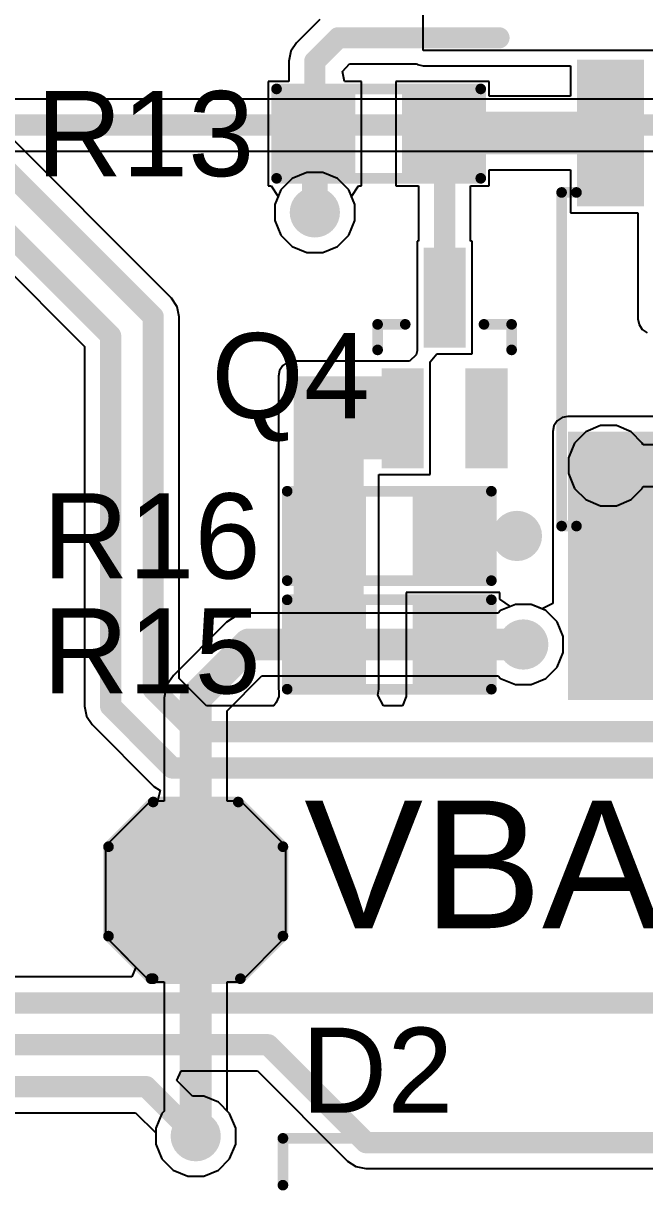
# Model space of a CAD drawing. Header units: millimetres. Extents: x 0 to 215, y 0 to 215.
# Drawn here: x 2.369 to 2.661, y 2.41 to 2.958 of the extents above; entities that cross this region are included whole.
import ezdxf

# ---------------------------------------------------------------- set-up
doc = ezdxf.new("R2010")
doc.units = ezdxf.units.MM
doc.header["$MEASUREMENT"] = 0
for name, color, linetype in [('BottomLayer', 5, 'Continuous'), ('BottomSolder', 6, 'Continuous'), ('MultiLayer', 9, 'Continuous'), ('PadHoleLayer', 156, 'Continuous'), ('TopLayer', 1, 'Continuous'), ('TopOverlay', 2, 'Continuous'), ('TopPaste', 8, 'Continuous'), ('TopSolder', 216, 'Continuous'), ('ViaHoleLayer', 16, 'Continuous')]:
    doc.layers.add(name, color=color, linetype=linetype)
doc.styles.add('Arial', font='', dxfattribs={"height": 0.2})
doc.styles.get('Arial').set_extended_font_data('Arial')

# ---------------------------------------------------------------- blocks, each defined once
blk = doc.blocks.new('R___0603_65')
at = {"layer": 'TopLayer'}
for points in [[(-0.015, 0.0175), (-0.015, -0.0175), (-0.045, -0.0175), (-0.045, 0.0175)], [(0.045, 0.0175), (0.045, -0.0175), (0.015, -0.0175), (0.015, 0.0175)]]:
    blk.add_hatch(color=1, dxfattribs=at).paths.add_polyline_path(points)
at = {"layer": 'TopPaste'}
for points in [[(-0.015, 0.0175), (-0.015, -0.0175), (-0.045, -0.0175), (-0.045, 0.0175)], [(0.045, 0.0175), (0.045, -0.0175), (0.015, -0.0175), (0.015, 0.0175)]]:
    blk.add_hatch(color=8, dxfattribs=at).paths.add_polyline_path(points)
at = {"layer": 'TopSolder'}
for points in [[(-0.011, 0.0215), (-0.011, -0.0215), (-0.049, -0.0215), (-0.049, 0.0215)], [(0.049, 0.0215), (0.049, -0.0215), (0.011, -0.0215), (0.011, 0.0215)]]:
    blk.add_hatch(color=216, dxfattribs=at).paths.add_polyline_path(points)
at = {"layer": 'TopOverlay', "const_width": 0.005}
for points in [[(-0.048, 0.021), (0.048, 0.021)], [(-0.048, -0.021), (-0.048, 0.021)], [(0.048, -0.021), (0.048, 0.021)], [(-0.048, -0.021), (0.048, -0.021)]]:
    blk.add_lwpolyline(points, dxfattribs=at)
at = {"layer": 'TopOverlay', "const_width": 0.0025}
for points in [[(-0.04925, 0.021, 1), (-0.04675, 0.021, 1)], [(-0.04925, 0.021, 1), (-0.04675, 0.021, 1)], [(0.04675, 0.021, 1), (0.04925, 0.021, 1)], [(0.04675, 0.021, 1), (0.04925, 0.021, 1)], [(-0.04925, -0.021, 1), (-0.04675, -0.021, 1)], [(-0.04925, -0.021, 1), (-0.04675, -0.021, 1)], [(0.04675, -0.021, 1), (0.04925, -0.021, 1)], [(0.04675, -0.021, 1), (0.04925, -0.021, 1)]]:
    blk.add_lwpolyline(points, format="xyb", close=True, dxfattribs=at)
blk = doc.blocks.new('R___0603_66')
at = {"layer": 'TopLayer'}
for points in [[(-0.015, 0.0175), (-0.015, -0.0175), (-0.045, -0.0175), (-0.045, 0.0175)], [(0.045, 0.0175), (0.045, -0.0175), (0.015, -0.0175), (0.015, 0.0175)]]:
    blk.add_hatch(color=1, dxfattribs=at).paths.add_polyline_path(points)
at = {"layer": 'TopPaste'}
for points in [[(-0.015, 0.0175), (-0.015, -0.0175), (-0.045, -0.0175), (-0.045, 0.0175)], [(0.045, 0.0175), (0.045, -0.0175), (0.015, -0.0175), (0.015, 0.0175)]]:
    blk.add_hatch(color=8, dxfattribs=at).paths.add_polyline_path(points)
at = {"layer": 'TopSolder'}
for points in [[(-0.011, 0.0215), (-0.011, -0.0215), (-0.049, -0.0215), (-0.049, 0.0215)], [(0.049, 0.0215), (0.049, -0.0215), (0.011, -0.0215), (0.011, 0.0215)]]:
    blk.add_hatch(color=216, dxfattribs=at).paths.add_polyline_path(points)
at = {"layer": 'TopOverlay', "const_width": 0.005}
for points in [[(0.048, 0.021), (-0.048, 0.021)], [(-0.048, 0.021), (-0.048, -0.021)], [(0.048, 0.021), (0.048, -0.021)], [(0.048, -0.021), (-0.048, -0.021)]]:
    blk.add_lwpolyline(points, dxfattribs=at)
at = {"layer": 'TopOverlay', "const_width": 0.0025}
for points in [[(-0.04925, 0.021, 1), (-0.04675, 0.021, 1)], [(-0.04925, 0.021, 1), (-0.04675, 0.021, 1)], [(0.04675, 0.021, 1), (0.04925, 0.021, 1)], [(0.04675, 0.021, 1), (0.04925, 0.021, 1)], [(-0.04925, -0.021, 1), (-0.04675, -0.021, 1)], [(-0.04925, -0.021, 1), (-0.04675, -0.021, 1)], [(0.04675, -0.021, 1), (0.04925, -0.021, 1)], [(0.04675, -0.021, 1), (0.04925, -0.021, 1)]]:
    blk.add_lwpolyline(points, format="xyb", close=True, dxfattribs=at)
blk = doc.blocks.new('R___0603_68')
at = {"layer": 'TopLayer'}
for points in [[(-0.015, 0.0175), (-0.015, -0.0175), (-0.045, -0.0175), (-0.045, 0.0175)], [(0.045, 0.0175), (0.045, -0.0175), (0.015, -0.0175), (0.015, 0.0175)]]:
    blk.add_hatch(color=1, dxfattribs=at).paths.add_polyline_path(points)
at = {"layer": 'TopPaste'}
for points in [[(-0.015, 0.0175), (-0.015, -0.0175), (-0.045, -0.0175), (-0.045, 0.0175)], [(0.045, 0.0175), (0.045, -0.0175), (0.015, -0.0175), (0.015, 0.0175)]]:
    blk.add_hatch(color=8, dxfattribs=at).paths.add_polyline_path(points)
at = {"layer": 'TopSolder'}
for points in [[(-0.011, 0.0215), (-0.011, -0.0215), (-0.049, -0.0215), (-0.049, 0.0215)], [(0.049, 0.0215), (0.049, -0.0215), (0.011, -0.0215), (0.011, 0.0215)]]:
    blk.add_hatch(color=216, dxfattribs=at).paths.add_polyline_path(points)
at = {"layer": 'TopOverlay', "const_width": 0.005}
for points in [[(-0.048, 0.021), (0.048, 0.021)], [(-0.048, -0.021), (-0.048, 0.021)], [(0.048, -0.021), (0.048, 0.021)], [(-0.048, -0.021), (0.048, -0.021)]]:
    blk.add_lwpolyline(points, dxfattribs=at)
at = {"layer": 'TopOverlay', "const_width": 0.0025}
for points in [[(-0.04925, 0.021, 1), (-0.04675, 0.021, 1)], [(-0.04925, 0.021, 1), (-0.04675, 0.021, 1)], [(0.04675, 0.021, 1), (0.04925, 0.021, 1)], [(0.04675, 0.021, 1), (0.04925, 0.021, 1)], [(-0.04925, -0.021, 1), (-0.04675, -0.021, 1)], [(-0.04925, -0.021, 1), (-0.04675, -0.021, 1)], [(0.04675, -0.021, 1), (0.04925, -0.021, 1)], [(0.04675, -0.021, 1), (0.04925, -0.021, 1)]]:
    blk.add_lwpolyline(points, format="xyb", close=True, dxfattribs=at)
blk = doc.blocks.new('MMBT2222ATT3G_82')
at = {"layer": 'TopLayer'}
for points in [[(-0.01949, 0.04528), (0.01949, 0.04528), (0.01949, 0.03346), (-0.01949, 0.03346)], [(0.0372, 0.02559), (0.07618, 0.02559), (0.07618, 0.01378), (0.0372, 0.01378)], [(-0.01949, 0.00591), (0.01949, 0.00591), (0.01949, -0.00591), (-0.01949, -0.00591)]]:
    blk.add_hatch(color=1, dxfattribs=at).paths.add_polyline_path(points)
at = {"layer": 'TopPaste'}
for points in [[(-0.01949, 0.04528), (0.01949, 0.04528), (0.01949, 0.03346), (-0.01949, 0.03346)], [(0.0372, 0.02559), (0.07618, 0.02559), (0.07618, 0.01378), (0.0372, 0.01378)], [(-0.01949, 0.00591), (0.01949, 0.00591), (0.01949, -0.00591), (-0.01949, -0.00591)]]:
    blk.add_hatch(color=8, dxfattribs=at).paths.add_polyline_path(points)
at = {"layer": 'TopSolder'}
for points in [[(-0.02349, 0.04928), (0.02349, 0.04928), (0.02349, 0.02946), (-0.02349, 0.02946)], [(0.0332, 0.02959), (0.08018, 0.02959), (0.08018, 0.00978), (0.0332, 0.00978)], [(-0.02349, 0.00991), (0.02349, 0.00991), (0.02349, -0.00991), (-0.02349, -0.00991)]]:
    blk.add_hatch(color=216, dxfattribs=at).paths.add_polyline_path(points)
at = {"layer": 'TopOverlay', "const_width": 0.005}
for points in [[(0.03209, 0.05118), (0.04409, 0.05118)], [(0.04409, 0.05118), (0.04409, 0.03819)], [(0.04409, 0.00118), (0.04409, -0.01181)], [(0.03209, -0.01181), (0.04409, -0.01181)]]:
    blk.add_lwpolyline(points, dxfattribs=at)
at = {"layer": 'TopOverlay', "const_width": 0.0025}
for points in [[(0.03084, 0.05118, 1), (0.03334, 0.05118, 1)], [(0.04284, 0.05118, 1), (0.04534, 0.05118, 1)], [(0.04284, 0.05118, 1), (0.04534, 0.05118, 1)], [(0.04284, 0.03819, 1), (0.04534, 0.03819, 1)], [(0.04284, 0.00118, 1), (0.04534, 0.00118, 1)], [(0.03084, -0.01181, 1), (0.03334, -0.01181, 1)], [(0.04284, -0.01181, 1), (0.04534, -0.01181, 1)], [(0.04284, -0.01181, 1), (0.04534, -0.01181, 1)]]:
    blk.add_lwpolyline(points, format="xyb", close=True, dxfattribs=at)
blk = doc.blocks.new('SOIC_8_83')
at = {"layer": 'TopLayer'}
for points in [[(-0.07579, 0.08681), (-0.07579, 0.06319), (-0.13681, 0.06319), (-0.13681, 0.08681)], [(0.13681, 0.08681), (0.13681, 0.06319), (0.07579, 0.06319), (0.07579, 0.08681)], [(-0.07579, 0.03681), (-0.07579, 0.01319), (-0.13681, 0.01319), (-0.13681, 0.03681)], [(0.13681, 0.03681), (0.13681, 0.01319), (0.07579, 0.01319), (0.07579, 0.03681)], [(-0.07579, -0.01319), (-0.07579, -0.03681), (-0.13681, -0.03681), (-0.13681, -0.01319)], [(0.13681, -0.01319), (0.13681, -0.03681), (0.07579, -0.03681), (0.07579, -0.01319)], [(-0.07579, -0.06319), (-0.07579, -0.08681), (-0.13681, -0.08681), (-0.13681, -0.06319)], [(0.13681, -0.06319), (0.13681, -0.08681), (0.07579, -0.08681), (0.07579, -0.06319)]]:
    blk.add_hatch(color=1, dxfattribs=at).paths.add_polyline_path(points)
at = {"layer": 'TopOverlay'}
blk.add_hatch(color=2, dxfattribs=at).paths.add_polyline_path([(-0.072, 0.062), (-0.059, 0.062), (-0.059, 0.088), (-0.072, 0.088)])
at = {"layer": 'TopPaste'}
for points in [[(-0.07579, 0.08681), (-0.07579, 0.06319), (-0.13681, 0.06319), (-0.13681, 0.08681)], [(0.13681, 0.08681), (0.13681, 0.06319), (0.07579, 0.06319), (0.07579, 0.08681)], [(-0.07579, 0.03681), (-0.07579, 0.01319), (-0.13681, 0.01319), (-0.13681, 0.03681)], [(0.13681, 0.03681), (0.13681, 0.01319), (0.07579, 0.01319), (0.07579, 0.03681)], [(-0.07579, -0.01319), (-0.07579, -0.03681), (-0.13681, -0.03681), (-0.13681, -0.01319)], [(0.13681, -0.01319), (0.13681, -0.03681), (0.07579, -0.03681), (0.07579, -0.01319)], [(-0.07579, -0.06319), (-0.07579, -0.08681), (-0.13681, -0.08681), (-0.13681, -0.06319)], [(0.13681, -0.06319), (0.13681, -0.08681), (0.07579, -0.08681), (0.07579, -0.06319)]]:
    blk.add_hatch(color=8, dxfattribs=at).paths.add_polyline_path(points)
at = {"layer": 'TopSolder'}
for points in [[(-0.07179, 0.09081), (-0.07179, 0.05919), (-0.14081, 0.05919), (-0.14081, 0.09081)], [(0.14081, 0.09081), (0.14081, 0.05919), (0.07179, 0.05919), (0.07179, 0.09081)], [(-0.07179, 0.04081), (-0.07179, 0.00919), (-0.14081, 0.00919), (-0.14081, 0.04081)], [(0.14081, 0.04081), (0.14081, 0.00919), (0.07179, 0.00919), (0.07179, 0.04081)], [(-0.07179, -0.00919), (-0.07179, -0.04081), (-0.14081, -0.04081), (-0.14081, -0.00919)], [(0.14081, -0.00919), (0.14081, -0.04081), (0.07179, -0.04081), (0.07179, -0.00919)], [(-0.07179, -0.05919), (-0.07179, -0.09081), (-0.14081, -0.09081), (-0.14081, -0.05919)], [(0.14081, -0.05919), (0.14081, -0.09081), (0.07179, -0.09081), (0.07179, -0.05919)]]:
    blk.add_hatch(color=216, dxfattribs=at).paths.add_polyline_path(points)
at = {"layer": 'TopOverlay', "const_width": 0.005}
for points in [[(0.07837, 0.098), (-0.07837, 0.098)], [(-0.07837, 0.091), (-0.07837, 0.098)], [(0.07837, 0.091), (0.07837, 0.098)], [(-0.148, 0.07), (-0.148, 0.08)], [(-0.143, 0.075), (-0.148, 0.08)], [(-0.148, 0.07), (-0.143, 0.075)], [(-0.07837, -0.098), (-0.07837, -0.091)], [(0.07837, -0.098), (0.07837, -0.091)], [(0.07837, -0.098), (-0.07837, -0.098)]]:
    blk.add_lwpolyline(points, dxfattribs=at)
at = {"layer": 'TopOverlay', "const_width": 0.0025}
for points in [[(-0.07962, 0.098, 1), (-0.07712, 0.098, 1)], [(-0.07962, 0.098, 1), (-0.07712, 0.098, 1)], [(0.07712, 0.098, 1), (0.07962, 0.098, 1)], [(0.07712, 0.098, 1), (0.07962, 0.098, 1)], [(-0.07962, 0.091, 1), (-0.07712, 0.091, 1)], [(0.07712, 0.091, 1), (0.07962, 0.091, 1)], [(-0.14925, 0.08, 1), (-0.14675, 0.08, 1)], [(-0.14925, 0.08, 1), (-0.14675, 0.08, 1)], [(-0.14425, 0.075, 1), (-0.14175, 0.075, 1)], [(-0.14425, 0.075, 1), (-0.14175, 0.075, 1)], [(-0.14925, 0.07, 1), (-0.14675, 0.07, 1)], [(-0.14925, 0.07, 1), (-0.14675, 0.07, 1)], [(-0.07962, -0.091, 1), (-0.07712, -0.091, 1)], [(0.07712, -0.091, 1), (0.07962, -0.091, 1)], [(-0.07962, -0.098, 1), (-0.07712, -0.098, 1)], [(-0.07962, -0.098, 1), (-0.07712, -0.098, 1)], [(0.07712, -0.098, 1), (0.07962, -0.098, 1)], [(0.07712, -0.098, 1), (0.07962, -0.098, 1)]]:
    blk.add_lwpolyline(points, format="xyb", close=True, dxfattribs=at)
blk = doc.blocks.new('T____P______TH_1_8___H_________0_92___133')
at = {"layer": 'BottomLayer'}
blk.add_hatch(color=5, dxfattribs=at).paths.add_polyline_path([(0.01772, 0.03543), (-0.01772, 0.03543), (-0.03543, 0.01772), (-0.03543, -0.01772), (-0.01772, -0.03543), (0.01772, -0.03543), (0.03543, -0.01772), (0.03543, 0.01772)])
at = {"layer": 'BottomSolder'}
blk.add_hatch(color=6, dxfattribs=at).paths.add_polyline_path([(0.01972, 0.03943), (-0.01972, 0.03943), (-0.03943, 0.01972), (-0.03943, -0.01972), (-0.01972, -0.03943), (0.01972, -0.03943), (0.03943, -0.01972), (0.03943, 0.01972)])
at = {"layer": 'MultiLayer'}
blk.add_hatch(color=9, dxfattribs=at).paths.add_polyline_path([(0.01772, 0.03543), (-0.01772, 0.03543), (-0.03543, 0.01772), (-0.03543, -0.01772), (-0.01772, -0.03543), (0.01772, -0.03543), (0.03543, -0.01772), (0.03543, 0.01772)])
at = {"layer": 'PadHoleLayer'}
h = blk.add_hatch(color=156, dxfattribs=at)
edge = h.paths.add_edge_path()
edge.add_arc((0, 0), 0.01811, 0, 360)
at = {"layer": 'TopLayer'}
blk.add_hatch(color=1, dxfattribs=at).paths.add_polyline_path([(0.01772, 0.03543), (-0.01772, 0.03543), (-0.03543, 0.01772), (-0.03543, -0.01772), (-0.01772, -0.03543), (0.01772, -0.03543), (0.03543, -0.01772), (0.03543, 0.01772)])
at = {"layer": 'TopSolder'}
blk.add_hatch(color=216, dxfattribs=at).paths.add_polyline_path([(0.01972, 0.03943), (-0.01972, 0.03943), (-0.03943, 0.01972), (-0.03943, -0.01972), (-0.01972, -0.03943), (0.01972, -0.03943), (0.03943, -0.01972), (0.03943, 0.01972)])
at = {"layer": 'TopOverlay', "const_width": 0.005}
for points in [[(-0.041, 0.021), (-0.02, 0.042)], [(-0.02, 0.042), (0.02, 0.042)], [(0.02, 0.042), (0.041, 0.021)], [(-0.041, -0.021), (-0.041, 0.021)], [(0.041, -0.021), (0.041, 0.021)], [(-0.041, -0.021), (-0.021, -0.041)], [(0.021, -0.041), (0.041, -0.021)], [(-0.02, -0.041), (0.021, -0.041)]]:
    blk.add_lwpolyline(points, dxfattribs=at)
at = {"layer": 'TopOverlay', "const_width": 0.0025}
for points in [[(-0.02125, 0.042, 1), (-0.01875, 0.042, 1)], [(-0.02125, 0.042, 1), (-0.01875, 0.042, 1)], [(0.01875, 0.042, 1), (0.02125, 0.042, 1)], [(0.01875, 0.042, 1), (0.02125, 0.042, 1)], [(-0.04225, 0.021, 1), (-0.03975, 0.021, 1)], [(-0.04225, 0.021, 1), (-0.03975, 0.021, 1)], [(0.03975, 0.021, 1), (0.04225, 0.021, 1)], [(0.03975, 0.021, 1), (0.04225, 0.021, 1)], [(-0.04225, -0.021, 1), (-0.03975, -0.021, 1)], [(-0.04225, -0.021, 1), (-0.03975, -0.021, 1)], [(0.03975, -0.021, 1), (0.04225, -0.021, 1)], [(0.03975, -0.021, 1), (0.04225, -0.021, 1)], [(-0.02225, -0.041, 1), (-0.01975, -0.041, 1)], [(-0.02125, -0.041, 1), (-0.01875, -0.041, 1)], [(0.01975, -0.041, 1), (0.02225, -0.041, 1)], [(0.01975, -0.041, 1), (0.02225, -0.041, 1)]]:
    blk.add_lwpolyline(points, format="xyb", close=True, dxfattribs=at)
blk = doc.blocks.new('SMC_155')
at = {"layer": 'TopLayer'}
for points in [[(-0.23622, 0.08465), (-0.0748, 0.08465), (-0.0748, -0.08465), (-0.23622, -0.08465)], [(0.0748, 0.08465), (0.23622, 0.08465), (0.23622, -0.08465), (0.0748, -0.08465)]]:
    blk.add_hatch(color=1, dxfattribs=at).paths.add_polyline_path(points)
at = {"layer": 'TopOverlay'}
for points in [[(-0.285, 0.088), (-0.14, 0.088), (-0.14, 0.12), (-0.285, 0.12)], [(-0.285, -0.089), (-0.24, -0.089), (-0.24, 0.089), (-0.285, 0.089)], [(-0.285, -0.12), (-0.14, -0.12), (-0.14, -0.088), (-0.285, -0.088)]]:
    blk.add_hatch(color=2, dxfattribs=at).paths.add_polyline_path(points)
at = {"layer": 'TopPaste'}
for points in [[(-0.23622, 0.08465), (-0.0748, 0.08465), (-0.0748, -0.08465), (-0.23622, -0.08465)], [(0.0748, 0.08465), (0.23622, 0.08465), (0.23622, -0.08465), (0.0748, -0.08465)]]:
    blk.add_hatch(color=8, dxfattribs=at).paths.add_polyline_path(points)
at = {"layer": 'TopSolder'}
for points in [[(-0.24022, 0.08865), (-0.0708, 0.08865), (-0.0708, -0.08865), (-0.24022, -0.08865)], [(0.0708, 0.08865), (0.24022, 0.08865), (0.24022, -0.08865), (0.0708, -0.08865)]]:
    blk.add_hatch(color=216, dxfattribs=at).paths.add_polyline_path(points)
at = {"layer": 'TopOverlay', "const_width": 0.005}
for points in [[(0.141, 0.118), (-0.14, 0.118)], [(-0.14, 0.118), (-0.14, 0.096)], [(0.141, 0.118), (0.141, 0.096)], [(-0.14, -0.096), (-0.14, -0.118)], [(0.141, -0.096), (0.141, -0.118)], [(0.141, -0.118), (-0.14, -0.118)]]:
    blk.add_lwpolyline(points, dxfattribs=at)
at = {"layer": 'TopOverlay', "const_width": 0.0025}
for points in [[(-0.14125, 0.118, 1), (-0.13875, 0.118, 1)], [(-0.14125, 0.118, 1), (-0.13875, 0.118, 1)], [(0.13975, 0.118, 1), (0.14225, 0.118, 1)], [(0.13975, 0.118, 1), (0.14225, 0.118, 1)], [(-0.14125, 0.096, 1), (-0.13875, 0.096, 1)], [(0.13975, 0.096, 1), (0.14225, 0.096, 1)], [(-0.14125, -0.096, 1), (-0.13875, -0.096, 1)], [(0.13975, -0.096, 1), (0.14225, -0.096, 1)], [(-0.14125, -0.118, 1), (-0.13875, -0.118, 1)], [(-0.14125, -0.118, 1), (-0.13875, -0.118, 1)], [(0.13975, -0.118, 1), (0.14225, -0.118, 1)], [(0.13975, -0.118, 1), (0.14225, -0.118, 1)]]:
    blk.add_lwpolyline(points, format="xyb", close=True, dxfattribs=at)

msp = doc.modelspace()

# ---------------------------------------------------------------- hatches: boundary and pattern name
at = {"layer": 'BottomLayer'}
h = msp.add_hatch(color=5, dxfattribs=at)
edge = h.paths.add_edge_path()
edge.add_arc((2.506, 2.869), 0.01181, 0, 360)
h = msp.add_hatch(color=5, dxfattribs=at)
edge = h.paths.add_edge_path()
edge.add_arc((2.644, 2.75), 0.01181, 0, 360)
h = msp.add_hatch(color=5, dxfattribs=at)
edge = h.paths.add_edge_path()
edge.add_arc((2.601, 2.717), 0.01181, 0, 360)
h = msp.add_hatch(color=5, dxfattribs=at)
edge = h.paths.add_edge_path()
edge.add_arc((2.604, 2.666), 0.01181, 0, 360)
h = msp.add_hatch(color=5, dxfattribs=at)
edge = h.paths.add_edge_path()
edge.add_arc((2.45, 2.435), 0.01181, 0, 360)
at = {"layer": 'TopLayer'}
h = msp.add_hatch(color=1, dxfattribs=at)
edge = h.paths.add_edge_path()
edge.add_arc((2.506, 2.869), 0.01181, 0, 360)
for points in [[(2.496, 2.753), (2.553, 2.753), (2.553, 2.792), (2.496, 2.792)], [(2.496, 2.645), (2.529, 2.645), (2.529, 2.791), (2.496, 2.791)], [(2.625, 2.64), (2.818, 2.64), (2.818, 2.766), (2.625, 2.766)]]:
    msp.add_hatch(color=1, dxfattribs=at).paths.add_polyline_path(points)
h = msp.add_hatch(color=1, dxfattribs=at)
edge = h.paths.add_edge_path()
edge.add_arc((2.644, 2.75), 0.01181, 0, 360)
h = msp.add_hatch(color=1, dxfattribs=at)
edge = h.paths.add_edge_path()
edge.add_arc((2.601, 2.717), 0.01181, 0, 360)
h = msp.add_hatch(color=1, dxfattribs=at)
edge = h.paths.add_edge_path()
edge.add_arc((2.604, 2.666), 0.01181, 0, 360)
h = msp.add_hatch(color=1, dxfattribs=at)
edge = h.paths.add_edge_path()
edge.add_arc((2.45, 2.435), 0.01181, 0, 360)
at = {"layer": 'ViaHoleLayer'}
h = msp.add_hatch(color=16, dxfattribs=at)
edge = h.paths.add_edge_path()
edge.add_arc((2.506, 2.869), 0.00591, 0, 360)
h = msp.add_hatch(color=16, dxfattribs=at)
edge = h.paths.add_edge_path()
edge.add_arc((2.644, 2.75), 0.00591, 0, 360)
h = msp.add_hatch(color=16, dxfattribs=at)
edge = h.paths.add_edge_path()
edge.add_arc((2.601, 2.717), 0.00591, 0, 360)
h = msp.add_hatch(color=16, dxfattribs=at)
edge = h.paths.add_edge_path()
edge.add_arc((2.604, 2.666), 0.00591, 0, 360)
h = msp.add_hatch(color=16, dxfattribs=at)
edge = h.paths.add_edge_path()
edge.add_arc((2.45, 2.435), 0.00591, 0, 360)

# ---------------------------------------------------------------- linework, layer by layer
at = {"layer": 'BottomLayer'}
for p, q in [((2.878, 2.92224), (1.85677, 2.92224)), ((1.85677, 2.89777), (2.87293, 2.89777)), ((2.50226, 2.88781), (2.49534, 2.88495)), ((2.50974, 2.88781), (2.50226, 2.88781)), ((2.51666, 2.88495), (2.50974, 2.88781)), ((2.49534, 2.88495), (2.49005, 2.87966)), ((2.52195, 2.87966), (2.51666, 2.88495)), ((2.49005, 2.87966), (2.48719, 2.87274)), ((2.52481, 2.87274), (2.52195, 2.87966)), ((2.48719, 2.87274), (2.48719, 2.86526)), ((2.52481, 2.86526), (2.52481, 2.87274)), ((2.48719, 2.86526), (2.49005, 2.85834)), ((2.52195, 2.85834), (2.52481, 2.86526)), ((2.49005, 2.85834), (2.49534, 2.85305)), ((2.51666, 2.85305), (2.52195, 2.85834)), ((2.49534, 2.85305), (2.50226, 2.85019)), ((2.50974, 2.85019), (2.51666, 2.85305)), ((2.50226, 2.85019), (2.50974, 2.85019)), ((2.63334, 2.76595), (2.62805, 2.76066)), ((2.64026, 2.76881), (2.63334, 2.76595)), ((2.64774, 2.76881), (2.64026, 2.76881)), ((2.65466, 2.76595), (2.64774, 2.76881)), ((2.65995, 2.76066), (2.65466, 2.76595)), ((2.62805, 2.76066), (2.62519, 2.75374)), ((2.66029, 2.75982), (2.65995, 2.76066)), ((2.66571, 2.75982), (2.66029, 2.75982)), ((2.62519, 2.75374), (2.62519, 2.74626)), ((2.62519, 2.74626), (2.62805, 2.73934)), ((2.62805, 2.73934), (2.63334, 2.73405)), ((2.65466, 2.73405), (2.65995, 2.73934)), ((2.65995, 2.73934), (2.66029, 2.74018)), ((2.66029, 2.74018), (2.66571, 2.74018)), ((2.63334, 2.73405), (2.64026, 2.73119)), ((2.64774, 2.73119), (2.65466, 2.73405)), ((2.64026, 2.73119), (2.64774, 2.73119)), ((2.60026, 2.68481), (2.59334, 2.68195)), ((2.60774, 2.68481), (2.60026, 2.68481)), ((2.61466, 2.68195), (2.60774, 2.68481)), ((2.46934, 2.67966), (2.46455, 2.67645)), ((2.475, 2.68078), (2.46934, 2.67966)), ((2.59218, 2.68078), (2.475, 2.68078)), ((2.59334, 2.68195), (2.59218, 2.68078)), ((2.61995, 2.67666), (2.61466, 2.68195)), ((2.46455, 2.67645), (2.43955, 2.65145)), ((2.62281, 2.66974), (2.61995, 2.67666)), ((2.62281, 2.66226), (2.62281, 2.66974)), ((2.61995, 2.65534), (2.62281, 2.66226)), ((2.61466, 2.65005), (2.61995, 2.65534)), ((2.43955, 2.65145), (2.43634, 2.64666)), ((2.46478, 2.63488), (2.48112, 2.65122)), ((2.48112, 2.65122), (2.59218, 2.65122)), ((2.59218, 2.65122), (2.59334, 2.65005)), ((2.59334, 2.65005), (2.60026, 2.64719)), ((2.60774, 2.64719), (2.61466, 2.65005)), ((2.43634, 2.64666), (2.43522, 2.641)), ((2.60026, 2.64719), (2.60774, 2.64719)), ((2.43522, 2.641), (2.43522, 2.59243)), ((2.46478, 2.59243), (2.46478, 2.63488)), ((2.42878, 2.59243), (2.40757, 2.57122)), ((2.43522, 2.59243), (2.42878, 2.59243)), ((2.47122, 2.59243), (2.46478, 2.59243)), ((2.49243, 2.57122), (2.47122, 2.59243)), ((2.40757, 2.57122), (2.40757, 2.52878)), ((2.49243, 2.52878), (2.49243, 2.57122)), ((2.40757, 2.52878), (2.42878, 2.50757)), ((2.47122, 2.50757), (2.49243, 2.52878)), ((2.42878, 2.50757), (2.43522, 2.50757)), ((2.43522, 2.50757), (2.43522, 2.44682)), ((2.46478, 2.44682), (2.46478, 2.50757)), ((2.46478, 2.50757), (2.47122, 2.50757)), ((2.43405, 2.44566), (2.43119, 2.43874)), ((2.43522, 2.44682), (2.43405, 2.44566)), ((2.46595, 2.44566), (2.46478, 2.44682)), ((2.46881, 2.43874), (2.46595, 2.44566)), ((2.43119, 2.43874), (2.43119, 2.43126)), ((2.46881, 2.43126), (2.46881, 2.43874)), ((2.43119, 2.43126), (2.43405, 2.42434)), ((2.46595, 2.42434), (2.46881, 2.43126)), ((2.43405, 2.42434), (2.43934, 2.41905)), ((2.46066, 2.41905), (2.46595, 2.42434)), ((2.43934, 2.41905), (2.44626, 2.41619)), ((2.44626, 2.41619), (2.45374, 2.41619)), ((2.45374, 2.41619), (2.46066, 2.41905))]:
    msp.add_line(p, q, dxfattribs=at)
for points, const_width in [([(1.8424, 2.91), (2.878, 2.91)], 0.01), ([(2.45, 2.641), (2.475, 2.666)], 0.015), ([(2.475, 2.666), (2.604, 2.666)], 0.015), ([(2.45, 2.55), (2.45, 2.641)], 0.015), ([(2.45, 2.435), (2.45, 2.55)], 0.015)]:
    msp.add_lwpolyline(points, dxfattribs=dict(at, const_width=const_width))
at = {"layer": 'BottomLayer', "const_width": 0.0075}
for points in [[(2.47125, 2.666, 1), (2.47875, 2.666, 1)], [(2.47125, 2.666, 1), (2.47875, 2.666, 1)], [(2.60025, 2.666, 1), (2.60775, 2.666, 1)], [(2.44625, 2.641, 1), (2.45375, 2.641, 1)], [(2.44625, 2.641, 1), (2.45375, 2.641, 1)], [(2.44625, 2.55, 1), (2.45375, 2.55, 1)], [(2.44625, 2.55, 1), (2.45375, 2.55, 1)], [(2.44625, 2.435, 1), (2.45375, 2.435, 1)]]:
    msp.add_lwpolyline(points, format="xyb", close=True, dxfattribs=at)
at = {"layer": 'TopLayer'}
for p, q in [((2.557, 2.945), (2.557, 3.11258)), ((2.50835, 2.95965), (2.49735, 2.94865)), ((2.49735, 2.94865), (2.4947, 2.94468)), ((2.4947, 2.94468), (2.49376, 2.94)), ((2.49376, 2.94), (2.49376, 2.9305)), ((2.665, 2.945), (2.557, 2.945)), ((2.51902, 2.93526), (2.52222, 2.93876)), ((2.51996, 2.9305), (2.51902, 2.93526)), ((2.52222, 2.93876), (2.55373, 2.93876)), ((2.55373, 2.93876), (2.55427, 2.93841)), ((2.55427, 2.93841), (2.557, 2.93786)), ((2.557, 2.93786), (2.62619, 2.93786)), ((2.62619, 2.93786), (2.62619, 2.92363)), ((2.49376, 2.9305), (2.484, 2.9305)), ((2.484, 2.9305), (2.484, 2.8815)), ((2.528, 2.9305), (2.51996, 2.9305)), ((2.528, 2.8815), (2.528, 2.9305)), ((2.588, 2.9305), (2.544, 2.9305)), ((2.544, 2.9305), (2.544, 2.8815)), ((2.588, 2.92363), (2.588, 2.9305)), ((2.43865, 2.82865), (2.33965, 2.92765)), ((2.62619, 2.92363), (2.588, 2.92363)), ((2.31493, 2.88876), (2.39776, 2.80593)), ((2.588, 2.8815), (2.588, 2.88897)), ((2.588, 2.88897), (2.62619, 2.88897)), ((2.62619, 2.88897), (2.62619, 2.86879)), ((2.484, 2.8815), (2.4854, 2.8815)), ((2.4854, 2.8815), (2.48875, 2.8765)), ((2.52325, 2.8765), (2.5266, 2.8815)), ((2.5266, 2.8815), (2.528, 2.8815)), ((2.544, 2.8815), (2.55476, 2.8815)), ((2.55476, 2.8815), (2.55476, 2.85549)), ((2.57924, 2.85549), (2.57924, 2.8815)), ((2.57924, 2.8815), (2.588, 2.8815)), ((2.48875, 2.8765), (2.48719, 2.87274)), ((2.52481, 2.87274), (2.52325, 2.8765)), ((2.48719, 2.87274), (2.48719, 2.86526)), ((2.52481, 2.86526), (2.52481, 2.87274)), ((2.48719, 2.86526), (2.49005, 2.85834)), ((2.52195, 2.85834), (2.52481, 2.86526)), ((2.62619, 2.86879), (2.65786, 2.86879)), ((2.65786, 2.86879), (2.65786, 2.819)), ((2.49005, 2.85834), (2.49534, 2.85305)), ((2.51666, 2.85305), (2.52195, 2.85834)), ((2.49534, 2.85305), (2.50226, 2.85019)), ((2.50974, 2.85019), (2.51666, 2.85305)), ((2.55476, 2.85549), (2.55409, 2.85549)), ((2.55409, 2.85549), (2.55409, 2.80402)), ((2.57991, 2.85549), (2.57924, 2.85549)), ((2.57991, 2.80251), (2.57991, 2.85549)), ((2.50226, 2.85019), (2.50974, 2.85019)), ((2.4413, 2.82468), (2.43865, 2.82865)), ((2.44224, 2.82), (2.4413, 2.82468)), ((2.44224, 2.65007), (2.44224, 2.82)), ((2.65786, 2.819), (2.65841, 2.81627)), ((2.65841, 2.81627), (2.65995, 2.81395)), ((2.65995, 2.81395), (2.66227, 2.81241)), ((2.39776, 2.80593), (2.39776, 2.637)), ((2.55409, 2.80402), (2.55367, 2.80211)), ((2.49327, 2.79859), (2.49095, 2.79705)), ((2.496, 2.79914), (2.49327, 2.79859)), ((2.55049, 2.79914), (2.496, 2.79914)), ((2.55367, 2.80211), (2.55049, 2.79914)), ((2.56022, 2.7988), (2.56332, 2.80251)), ((2.56022, 2.79751), (2.56022, 2.7988)), ((2.56332, 2.80251), (2.57991, 2.80251)), ((2.48941, 2.79473), (2.48886, 2.792)), ((2.49095, 2.79705), (2.48941, 2.79473)), ((2.56022, 2.74582), (2.56022, 2.79751)), ((2.48886, 2.792), (2.48886, 2.753)), ((2.61995, 2.77105), (2.61841, 2.76873)), ((2.62227, 2.77259), (2.61995, 2.77105)), ((2.625, 2.77314), (2.62227, 2.77259)), ((2.818, 2.77314), (2.625, 2.77314)), ((2.61841, 2.76873), (2.61786, 2.766)), ((2.61786, 2.766), (2.61786, 2.68527)), ((2.48886, 2.753), (2.48886, 2.645)), ((2.53614, 2.645), (2.53614, 2.74582)), ((2.53614, 2.74582), (2.56022, 2.74582)), ((2.593, 2.6905), (2.549, 2.6905)), ((2.549, 2.6905), (2.549, 2.6415)), ((2.593, 2.68722), (2.593, 2.6905)), ((2.598, 2.68388), (2.593, 2.68722)), ((2.60026, 2.68481), (2.598, 2.68388)), ((2.60774, 2.68481), (2.60026, 2.68481)), ((2.61286, 2.68269), (2.60774, 2.68481)), ((2.61786, 2.68527), (2.61286, 2.68269)), ((2.45507, 2.63724), (2.44224, 2.65007)), ((2.48886, 2.645), (2.489, 2.64431)), ((2.53559, 2.64227), (2.53614, 2.645)), ((2.489, 2.6415), (2.48782, 2.63868)), ((2.489, 2.64431), (2.489, 2.64224)), ((2.489, 2.64224), (2.489, 2.6415)), ((2.53557, 2.64224), (2.53559, 2.64227)), ((2.53824, 2.63724), (2.53557, 2.64224)), ((2.549, 2.6415), (2.54723, 2.63724)), ((2.549, 2.6415), (2.549, 2.6415)), ((2.39776, 2.637), (2.3987, 2.63232)), ((2.48676, 2.63724), (2.45507, 2.63724)), ((2.48782, 2.63868), (2.48676, 2.63724)), ((2.54723, 2.63724), (2.53824, 2.63724)), ((2.3987, 2.63232), (2.40135, 2.62835)), ((2.40135, 2.62835), (2.43035, 2.59935)), ((2.43035, 2.59935), (2.43322, 2.59743)), ((2.43322, 2.59743), (2.43207, 2.59243)), ((2.42878, 2.59243), (2.40757, 2.57122)), ((2.43207, 2.59243), (2.42878, 2.59243)), ((2.40757, 2.57122), (2.40757, 2.52878)), ((2.40757, 2.52878), (2.42186, 2.51449)), ((2.42186, 2.51449), (2.41994, 2.50987)), ((2.41994, 2.50987), (2.25917, 2.50987)), ((2.4412, 2.4611), (2.44312, 2.46572)), ((2.44312, 2.46572), (2.47898, 2.46572)), ((2.47898, 2.46572), (2.52135, 2.42335)), ((2.44849, 2.45381), (2.4412, 2.4611)), ((2.45374, 2.45381), (2.44849, 2.45381)), ((2.46066, 2.45095), (2.45374, 2.45381)), ((2.46595, 2.44566), (2.46066, 2.45095)), ((2.25917, 2.44603), (2.42166, 2.44603)), ((2.42166, 2.44603), (2.43119, 2.43651)), ((2.46881, 2.43874), (2.46595, 2.44566)), ((2.43119, 2.43651), (2.43119, 2.43126)), ((2.46881, 2.43126), (2.46881, 2.43874)), ((2.43119, 2.43126), (2.43405, 2.42434)), ((2.46595, 2.42434), (2.46881, 2.43126)), ((2.43405, 2.42434), (2.43934, 2.41905)), ((2.46066, 2.41905), (2.46595, 2.42434)), ((2.52135, 2.42335), (2.52532, 2.4207)), ((2.52532, 2.4207), (2.53, 2.41976)), ((2.43934, 2.41905), (2.44626, 2.41619)), ((2.44626, 2.41619), (2.45374, 2.41619)), ((2.45374, 2.41619), (2.46066, 2.41905)), ((2.53, 2.41976), (2.68337, 2.41976))]:
    msp.add_line(p, q, dxfattribs=at)
for points, const_width in [([(2.506, 2.94), (2.517, 2.951)], 0.01), ([(2.517, 2.951), (2.59254, 2.951)], 0.01), ([(2.506, 2.906), (2.506, 2.94)], 0.01), ([(2.331, 2.919), (2.43, 2.82)], 0.01), ([(2.5663, 2.9063), (2.645, 2.9063)], 0.02), ([(2.506, 2.869), (2.506, 2.906)], 0.012), ([(2.566, 2.906), (2.5663, 2.9063)], 0.01), ([(2.566, 2.906), (2.567, 2.906)], 0.01), ([(2.567, 2.829), (2.567, 2.906)], 0.01), ([(2.32, 2.901), (2.41, 2.811)], 0.01), ([(2.43, 2.645), (2.43, 2.82)], 0.01), ([(2.41, 2.637), (2.41, 2.811)], 0.01), ([(2.571, 2.717), (2.601, 2.717)], 0.01), ([(2.571, 2.666), (2.604, 2.666)], 0.01), ([(2.43, 2.645), (2.45, 2.625)], 0.01), ([(2.41, 2.637), (2.439, 2.608)], 0.01), ([(2.45, 2.625), (2.72, 2.625)], 0.01), ([(2.439, 2.608), (2.705, 2.608)], 0.01), ([(2.22323, 2.49764), (2.74936, 2.49764)], 0.01), ([(2.22323, 2.47795), (2.48405, 2.47795)], 0.01), ([(2.48405, 2.47795), (2.53, 2.432)], 0.01), ([(2.22323, 2.45827), (2.42673, 2.45827)], 0.01), ([(2.42673, 2.45827), (2.45, 2.435)], 0.01), ([(2.53, 2.432), (2.774, 2.432)], 0.01)]:
    msp.add_lwpolyline(points, dxfattribs=dict(at, const_width=const_width))
for points, const_width in [([(2.5145, 2.951, 1), (2.5195, 2.951, 1)], 0.005), ([(2.5145, 2.951, 1), (2.5195, 2.951, 1)], 0.005), ([(2.59004, 2.951, 1), (2.59504, 2.951, 1)], 0.005), ([(2.5035, 2.94, 1), (2.5085, 2.94, 1)], 0.005), ([(2.5035, 2.94, 1), (2.5085, 2.94, 1)], 0.005), ([(2.5613, 2.9063, 1), (2.5713, 2.9063, 1)], 0.01), ([(2.64, 2.9063, 1), (2.65, 2.9063, 1)], 0.01), ([(2.503, 2.906, 1), (2.509, 2.906, 1)], 0.006), ([(2.5035, 2.906, 1), (2.5085, 2.906, 1)], 0.005), ([(2.5635, 2.906, 1), (2.5685, 2.906, 1)], 0.005), ([(2.5635, 2.906, 1), (2.5685, 2.906, 1)], 0.005), ([(2.5638, 2.9063, 1), (2.5688, 2.9063, 1)], 0.005), ([(2.5645, 2.906, 1), (2.5695, 2.906, 1)], 0.005), ([(2.5645, 2.906, 1), (2.5695, 2.906, 1)], 0.005), ([(2.503, 2.869, 1), (2.509, 2.869, 1)], 0.006), ([(2.5645, 2.829, 1), (2.5695, 2.829, 1)], 0.005), ([(2.4275, 2.82, 1), (2.4325, 2.82, 1)], 0.005), ([(2.4275, 2.82, 1), (2.4325, 2.82, 1)], 0.005), ([(2.4075, 2.811, 1), (2.4125, 2.811, 1)], 0.005), ([(2.4075, 2.811, 1), (2.4125, 2.811, 1)], 0.005), ([(2.5685, 2.717, 1), (2.5735, 2.717, 1)], 0.005), ([(2.5985, 2.717, 1), (2.6035, 2.717, 1)], 0.005), ([(2.5685, 2.666, 1), (2.5735, 2.666, 1)], 0.005), ([(2.6015, 2.666, 1), (2.6065, 2.666, 1)], 0.005), ([(2.4275, 2.645, 1), (2.4325, 2.645, 1)], 0.005), ([(2.4275, 2.645, 1), (2.4325, 2.645, 1)], 0.005), ([(2.4075, 2.637, 1), (2.4125, 2.637, 1)], 0.005), ([(2.4075, 2.637, 1), (2.4125, 2.637, 1)], 0.005), ([(2.4475, 2.625, 1), (2.4525, 2.625, 1)], 0.005), ([(2.4475, 2.625, 1), (2.4525, 2.625, 1)], 0.005), ([(2.4365, 2.608, 1), (2.4415, 2.608, 1)], 0.005), ([(2.4365, 2.608, 1), (2.4415, 2.608, 1)], 0.005), ([(2.48155, 2.47795, 1), (2.48655, 2.47795, 1)], 0.005), ([(2.48155, 2.47795, 1), (2.48655, 2.47795, 1)], 0.005), ([(2.42423, 2.45827, 1), (2.42923, 2.45827, 1)], 0.005), ([(2.42423, 2.45827, 1), (2.42923, 2.45827, 1)], 0.005), ([(2.4475, 2.435, 1), (2.4525, 2.435, 1)], 0.005), ([(2.5275, 2.432, 1), (2.5325, 2.432, 1)], 0.005), ([(2.5275, 2.432, 1), (2.5325, 2.432, 1)], 0.005)]:
    msp.add_lwpolyline(points, format="xyb", close=True, dxfattribs=dict(at, const_width=const_width))

# ---------------------------------------------------------------- block references
for name, p, rotation in [('SOIC_8_83', (2.72, 2.8), 270), ('MMBT2222ATT3G_82', (2.58669, 2.77231), 90), ('R___0603_66', (2.541, 2.666), 180), ('SMC_155', (2.632, 2.316), 180)]:
    msp.add_blockref(name, p, dxfattribs=dict(rotation=rotation))
for name, p in [('R___0603_68', (2.536, 2.906)), ('R___0603_65', (2.541, 2.717)), ('T____P______TH_1_8___H_________0_92___133', (2.45, 2.55))]:
    msp.add_blockref(name, p)

# ---------------------------------------------------------------- texts
at = {"layer": 'TopOverlay', "style": 'Arial'}
for s, height, p in [('R13', 0.04, (2.37502, 2.88601)), ('Q4', 0.04, (2.45736, 2.77231)), ('R16', 0.04, (2.37802, 2.69701)), ('R15', 0.04, (2.37802, 2.64301)), ('VBATSWEN', 0.06, (2.501, 2.5327)), ('D2', 0.04, (2.49968, 2.44601))]:
    msp.add_text(s, height=height, dxfattribs=at).set_placement(p)

doc.saveas('drawing.dxf')
